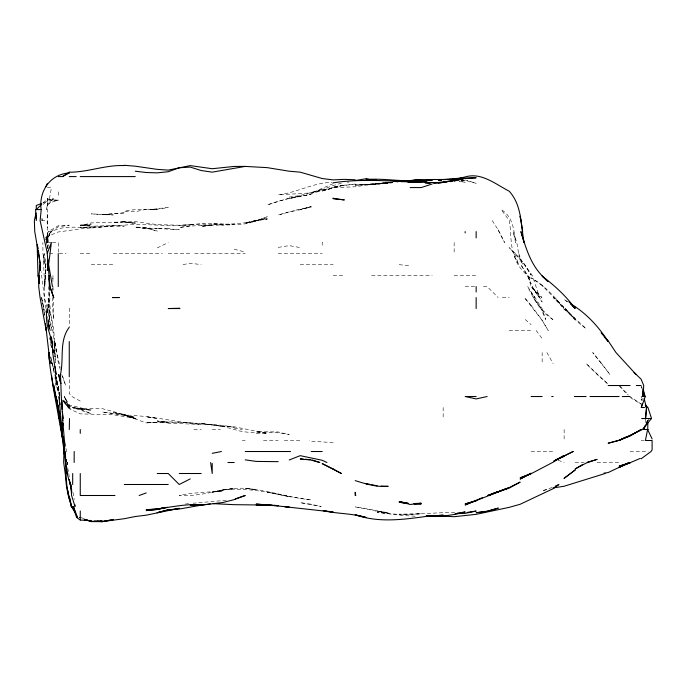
<?xml version="1.0" encoding="UTF-8"?>
<svg xmlns="http://www.w3.org/2000/svg" width="687" height="687" viewBox="0 0 687 687"><rect width="100%" height="100%" fill="white"/><g stroke="black" fill="none" stroke-linecap="round" stroke-linejoin="round"><path stroke-width="0.52" stroke-dasharray="3.44 2.58" d="M48.056 248.565L47.266 231.571L48.76 245.56M52.787 291.554L52.813 287.552M67.051 464.506L67.068 462.506M52.744 297.548L52.633 308.549L53.809 319.541L53.242 297.548M45.565 264.555L44.835 286.556L45.591 264.555L44.329 253.563L45.565 264.555L45.273 275.556M67.223 464.506L67.257 462.506L67.326 464.506M48.528 307.544L48.768 286.556M67.489 464.506L67.584 462.506M46.364 244.563L47.266 237.401L46.33 241.532M46.364 240.544L47.266 234.499L48.442 231.571L58.266 225.757L69.258 225.173L58.266 226.856L50.881 231.571L47.266 239.274L46.673 244.563M48.442 231.571L51.396 231.571L47.266 239.162L46.742 244.624M45.299 238.149C54.376 223.567 76.609 227.792 91.251 227.62L80.259 227.388L113.252 225.825L124.244 226.083L113.252 225.997L80.259 228.9L58.266 231.974L47.266 236.5L45.402 239.943L47.266 236.5L51.396 231.571M646.33 422.745L648.081 420.212M647.034 421.904L649.43 418.52M646.227 422.745L648.15 420.212M47.266 187.577L51.431 187.577L49.541 198.577L53.612 198.577L47.266 205.885L46.347 209.569L47.266 205.293L47.472 198.577L47.163 220.57L47.755 248.565M42.869 203.163L47.266 198.887L58.266 200.595L47.266 199.84L58.266 200.14L47.266 203.67L53.612 198.577M43.032 204.468L47.266 201.274L43.264 202.811M157.237 247.895L168.238 242.563M333.195 183.644L311.194 193.09L322.194 189.432L300.202 195.503L289.201 197.126C308.48 198.388 324.925 186.4 343.191 182.905M322.194 191.063L344.187 184.949L333.195 187.603C315.694 194.533 296.612 193.279 278.209 194.85C296.758 192.746 313.418 182.502 332.19 182.424M552.133 487.504L542.137 490.879L549.136 488.998M333.272 187.577L322.194 190.17L333.195 187.654L355.188 186.778L377.18 183.377L392.174 182.081M300.202 195.709L278.209 201.274L267.209 204.932L287.535 198.577L311.194 194.266L289.201 198.577L300.202 196.053M391.178 182.064L388.181 182.639L392.174 182.287M183.043 264.555L190.23 263.31L201.222 264.555M278.209 247.372L289.201 245.62L300.202 247.569M392.174 182.605L377.18 184.253L355.188 184.64L377.18 184.125L392.174 182.836M190.23 225.851L179.23 227.526L190.23 225.997L223.223 224.847M347.184 182.278L349.185 182.003M226.221 500.273L193.227 503.253M212.223 225.087L201.222 226.478L212.223 225.096L201.222 225.765M388.181 182.441L366.18 185.061L388.181 182.527L366.18 184.674L377.18 184.125L355.188 185.361L377.18 183.377M113.252 225.997L91.251 227.998M190.23 224.855C204.812 222.605 219.574 223.85 234.215 224.64L223.223 225.173L201.222 224.014L179.23 225.534L168.238 225.594L135.245 224.16L124.244 225.181L91.251 226.238L80.259 224.829L91.251 225.508L80.259 225.534L91.251 224.091L80.259 225.843L91.251 222.914L124.244 221.901L135.245 222.811L124.244 222.047L135.245 221.635L157.237 224.615L179.23 225.224L190.23 224.855L179.23 225.267M392.174 182.476L388.181 182.897L392.174 182.69M185.232 504.043L190.23 503.571M256.208 433.677L267.209 433.385L234.215 426.79L223.223 425.983L234.215 427.331L223.223 425.408L201.222 423.785L212.223 424.446L223.223 426.481L234.516 429.512C252.309 435.592 271.313 429.864 289.201 434.648L278.209 431.968L256.208 431.694L267.209 433.385M438.16 180.432L442.162 180.389L440.161 180.338M415.171 516.177C402.462 515.791 389.761 514.082 377.18 512.201C391.676 514.615 406.532 514.872 421.165 513.782L399.173 514.194C418.838 514.752 438.461 512.064 458.16 512.605M461.157 180.346L465.159 180.346L476.151 183.335L465.159 179.951M41.435 220.57L45.866 220.57M51.473 242.563L47.266 242.563L47.266 234.611M52.444 242.563L58.266 242.563L58.266 252.661M322.899 242.563L322.194 242.563L322.194 246.994M49.404 253.563L54.659 253.563M59.237 253.563L66.072 253.563M80.259 253.563L91.251 253.563M113.252 253.563L162.355 253.563M168.238 253.563L190.23 253.563M194.67 253.563L245.216 253.563M278.209 253.563L322.194 253.563M91.251 264.555L113.252 264.555M300.202 264.555L333.195 264.555M333.195 275.556L344.187 275.556M371.59 275.556L432.166 275.556M454.159 275.556L476.151 275.556M465.159 286.556L475.155 286.556M483.416 286.556L487.152 286.556L498.152 297.548M502.386 297.548L509.144 297.548M509.144 330.541L531.137 330.541M193.94 429.512L201.222 429.512M212.223 429.512L220.475 429.512M242.288 440.513L245.216 440.513M263.49 440.513L278.209 440.513M284.324 440.513L300.202 440.513M641.108 440.513L644.105 440.513M531.137 451.514L553.138 451.514M630.116 451.514L648.236 451.514M575.131 462.506L584.122 462.506M597.123 462.506L619.116 462.506M461.157 180.715L465.159 180.827L461.157 180.672M438.16 180.621L442.162 180.87M438.16 180.544L442.162 180.801L438.16 180.363M333.195 442.626L311.194 441.2L309.21 440.513M399.173 264.693L410.173 265.689M124.244 414.948L102.251 411.977L124.244 415.42L135.245 418.52L124.244 414.948L146.237 422.917L157.237 422.445L146.237 422.694C171.896 422.299 197.847 421.724 223.223 426.524C201.377 423.467 179.307 421.414 157.237 421.93L168.238 422.162L157.237 420.933L168.238 423.192L201.222 424.446C182.768 422.934 164.682 418.649 146.237 416.837L157.237 418.52C142.819 414.656 127.559 416.906 113.252 412.269L135.245 417.49L102.251 408.636L80.259 408.413L73.363 407.52L80.259 408.671L73.518 407.52L69.258 405.905L62.946 399.413M459.156 181.265L465.159 182.313L459.156 181.213M234.215 428.027L242.236 429.512M234.215 249.218L245.216 252.138M135.245 418.52L124.244 415.068L136.181 418.52L113.252 414.733L80.259 413.875L69.258 408.756L68.279 407.52L64.458 396.528L69.258 404.987L91.251 410.465L80.259 408.817L91.251 409.624L69.258 408.095L68.159 407.52L62.414 399.911M84.398 518.668L81.461 517.783L83.419 518.616M558.136 460.221L564.13 462.506M80.259 401.079L71.895 396.528L69.258 393.565L69.258 377.567M630.116 397.472L641.108 404.076L630.958 397.129M567.514 301.705L564.13 299.48L567.514 301.919M542.137 285.5L531.137 277.831C553.61 290.154 565.332 314.234 586.123 328.592L564.13 308.549L553.318 297.548L564.13 307.57L575.131 319.24L542.137 285.5L543.494 286.556M575.131 318.485L564.13 309.39L555.139 297.548M525.263 319.541L531.137 324.65M619.846 386.257L628.614 395.059M619.116 385.527L627.532 394.956M62.689 400.452L68.477 407.52L62.938 400.452M536.178 330.541L542.137 338.579M642.285 400.753L641.108 399.061L642.147 400.753M492.244 220.57L498.152 229.862L504.602 242.563L498.152 229.862L499.045 231.571M546.912 352.534L553.138 363.535M69.258 407.52L64.398 396.528L69.258 407.52L69.258 404.987M641.486 386.523L642.251 388.524M61.727 374.527L65.686 385.527L62.079 374.527M59.434 395.695L56.36 385.527L55.115 375.531M518.805 253.563L522.67 264.555L520.145 258.69L532.356 275.556L539.63 297.548L542.137 301.997L532.159 286.556L539.535 297.548L531.137 286.556L541.88 297.548L530.991 286.556L528.105 275.556L531.137 283.783L527.281 275.556L520.815 264.555L527.745 275.556L531.137 279.034C523.434 272 515.327 264.658 514.262 253.563L518.968 264.555C509.325 251.82 511.66 235.435 509.368 220.57L501.115 209.569C513.163 216.603 513.876 230.239 515.628 242.563L513.112 231.571L516.761 242.563L520.145 261.747M45.445 312.37L41.1 297.548M641.418 386.523L642.036 388.524M47.266 246.35L48.064 249.055M60.241 369.529L58.266 362.538L55.054 341.542L56.772 352.534L60.198 367.528M646.072 422.514L645.187 419.517L645.917 422.514M72.985 492.502L74.282 499.501M47.266 307.922L44.329 297.548L41.16 271.554M48.863 308.549C53.998 323.989 55.252 340.374 54.239 356.536L54.093 341.542L55.544 362.53M50.821 344.539L51.611 347.536M47.515 316.578L50.151 330.541L48.133 320.546L48.236 324.539M50.761 356.536L54.179 371.53M50.177 341.542L50.623 343.534M50.847 344.539L51.525 347.536M47.935 319.541L50.297 330.541M44.114 312.542L41.761 297.548L44.981 316.544L44.32 313.547M48.494 325.544L49.078 328.541M59.949 395.557L58.24 385.527L55.372 374.527L57.107 385.527M67.841 468.508L68.391 471.505M47.772 320.546L48.476 324.539M48.107 322.547L48.442 324.539M45.96 308.549L44.303 297.548L44.363 286.556L45.411 275.556L44.621 286.556L43.178 253.563L44.543 264.555L42.972 253.563L42.843 242.563M55.819 375.531L58.266 392.217L55.158 374.527L58.06 385.527L54.848 374.527L55.587 385.527M49.447 337.54L49.747 339.541M68.752 473.506L69.258 476.984M59.666 395.54L58.266 385.716L59.365 395.54M66.081 448.508L66.553 453.506M50.709 360.538L51.113 365.536M48.846 313.547L49.275 319.541L49.859 297.548L49.189 287.552M48.837 309.545L49.464 319.541L52.023 330.541L49.206 319.541L48.932 312.542M49.584 287.552C48.365 312.834 55.595 337.377 55.69 362.53M52.985 286.556L53.105 291.554M564.13 429.512L564.13 440.513M542.137 352.534L542.137 363.646M454.159 242.563L454.159 252.043M443.167 407.52L443.167 418.52M69.258 308.188L69.258 326.54M58.266 191.836L58.266 196.911M47.266 198.887L47.266 204.975M47.266 214.378L47.266 219.6M47.266 220.57L47.266 227.655M52.951 275.556L52.882 281.55L52.951 275.556M47.266 238.526L46.527 240.141L47.266 238.526M267.209 216.783L256.208 220.991L245.216 222.786L267.209 218.191C249.252 223.275 230.806 224.838 212.223 224.014C226.993 223.919 242.099 226.753 256.208 220.699L267.209 216.783M146.237 209.243L135.245 211.733L124.244 211.356C138.74 207.663 153.836 211.192 168.238 207.311L150.839 209.569L157.237 209.389L146.237 209.2M301.164 209.569L289.201 211.94L278.209 214.979L298.072 209.569L311.194 207.036L300.202 209.569L311.194 206.461L301.164 209.569M254.834 220.57L245.216 223.515L256.208 220.57L267.209 219.179L254.834 220.57M223.223 489.762C208.805 493.206 194.146 496.28 179.23 495.499L190.23 493.412L223.223 490.887L212.223 492.09L223.223 490.037L212.223 492.201C226.65 489.333 241.618 486.233 256.208 489.848L245.216 488.354C267.595 489.986 288.866 497.689 311.194 499.896L289.201 496.667L267.209 492.107L289.201 496.632C267.552 491.935 245.465 487.59 223.223 489.814L234.215 488.509L223.223 489.762M344.187 185.215L333.195 186.924L355.188 184.039L344.187 185.215M392.174 182.21L388.181 182.639L392.174 182.201M124.244 221.703L113.252 222.777L124.244 221.901L135.245 223.661L124.244 221.703M124.244 212.893L102.251 214.653L91.251 213.863L113.252 214.954L102.251 214.653L124.244 212.893M388.181 183.214L377.18 183.773L388.181 183.214M157.237 228.711L146.237 228.762L135.245 226.968L157.237 228.711M168.238 228.651L157.237 228.453L179.23 229.793L168.238 228.651M146.237 228.05L135.245 227.457L146.237 228.144L157.237 231.072L146.237 228.05M388.181 512.622L377.18 511.334L355.188 506.886L366.18 508.457L388.181 513.378L377.18 511.119L388.181 512.622M311.194 504.241L300.202 502.652L321.224 506.499L311.194 504.241M80.259 409.212L72.35 407.52L91.251 413.746L80.259 409.212M552.872 319.541C540.643 311.907 533.67 299.163 527.65 286.556L534.812 297.548L531.137 292.791L535.061 297.548L542.026 308.549L545.736 319.541L540.892 308.549L533.516 297.548L542.137 309.751L552.872 319.541M597.819 374.527L586.123 363.535L597.123 374.501L608.124 384.265L597.819 374.527M515.576 253.563L509.144 247.638L524.533 264.555L531.137 275.212L524.765 264.555L515.576 253.563M575.131 319.601L565.349 308.549L575.131 319.541M601.632 363.535L592.735 352.534L609.953 374.527L601.632 363.535M531.137 305.397L524.396 297.548L542.137 320.391L548.252 330.541L541.648 319.541L531.137 305.397M69.172 407.52L62.423 399.662L69.172 407.52M642.465 399.276L641.108 396.528L642.431 399.276M48.545 307.604L47.266 303.843L48.468 307.604M51.224 363.535L50.744 361.534L51.224 363.535M54.101 372.534L52.461 363.535L54.11 372.534M49.181 328.541L48.648 325.544L49.12 328.541M51.645 363.535L50.623 357.532L51.645 363.535M42.139 220.57L41.959 218.569L42.139 220.57M48.708 307.544L48.116 297.548L48.683 307.544"/><path stroke-width="1.03" d="M72.659 484.498L72.719 473.506M74.144 462.506L74.196 451.514M647.721 429.512L647.858 422.514M63.985 451.514L63.668 462.506L65.248 473.506M62.182 401.526L62.156 409.521M41.143 209.569C38.644 191.166 50.237 174.137 69.258 172.952L69.258 172.197C87.893 172.3 105.592 164.76 124.244 165.584M47.266 309.236C44.26 321.507 49.936 332.946 52.573 344.539M644.543 407.52L641.314 407.52L645.282 396.528L642.877 396.528L643.745 385.527L641.108 379.198L634.058 372.431M646.536 407.52L645.548 418.52L646.536 407.52L645.625 405.691M41.229 209.569L40.104 220.57L47.386 253.563M47.266 264.555L47.841 259.557M48.245 264.555L47.266 270.429L48.485 264.555M641.314 407.52L642.156 403.518M36.059 213.107L34.35 220.57L34.745 231.571L40.25 263.559M69.516 418.52L69.258 429.512M648.15 429.512L643.547 429.512L645.007 425.846M45.986 186.598L47.266 183.661M643.547 429.512L646.879 423.098M69.258 327.244C58.884 340.975 64.106 358.88 60.447 374.527C61.203 389.211 61.16 403.939 63.032 418.52L62.354 411.522M645.677 405.39L647.961 407.52L651.525 418.52L642.388 429.512L619.116 440.513L625.531 437.147M41.263 203.584L36.265 205.507L36.265 209.569L41.4 204.589M641.108 458.787L651.078 451.514L652.109 449.813L652.109 440.513L645.402 440.513L647.618 429.512L652.109 438.95M58.266 176.585L62.5 176.585L69.258 172.197M582.456 464.678L575.131 468.955L586.123 463.098L597.123 459.363L587.205 462.222M531.137 473.137L520.145 479.079L531.137 473.506M554.048 460.977L573.113 451.514L554.048 460.977L564.13 455.438L553.138 462.188L531.558 473.506L520.145 477.877L530.227 473.867M62.5 176.585L69.258 172.952M190.23 478.891L179.23 484.498L168.238 473.506L157.237 473.506M482.394 497.663L465.159 504.962L509.144 487.572L498.152 491.909M555.062 486.276L558.917 484.498L553.138 488.68L520.145 504.284L509.144 507.367L476.151 514.34L454.159 516.71L433.162 515.576M510.123 487.126L520.145 482.094L509.144 488.131L487.615 495.499L498.152 491.883M498.152 491.591L488.612 495.499L498.152 491.626L491.153 494.005M640.198 458.427L619.116 467.375L629.352 462.506L608.124 472.57L604.045 473.103M555.886 459.723L564.13 456.443M289.201 459.989L300.202 455.661L322.194 460.273L326.926 462.506M499.148 491.222L506.147 488.663M139.143 495.499L146.237 492.931M235.22 498.865L245.216 495.499L234.215 499.604L223.223 502.446L201.222 505.177L179.23 509.05L169.234 509.917L179.23 508.311L146.237 515.19L135.245 516.521L124.244 518.719L102.251 521.605L91.251 521.622L86.356 519.741M629.112 462.84L619.116 466.138L630.116 463.029M432.166 183.987L421.165 187.577L410.173 187.577M605.135 473.506L564.13 486.241L553.138 487.925M454.159 181.128L465.159 178.328L476.151 177.796L466.155 178.276M157.237 509.445L165.232 507.453L157.237 509.436L146.237 510.596L157.237 509.445L167.233 507.341L157.237 509.084L146.237 509.668C164.743 509.144 182.562 503.356 201.222 504.851L190.23 504.919L201.222 505.177L205.224 504.627M487.152 396.528L476.151 398.924L465.159 396.528L476.151 396.528M212.223 453.334L221.463 451.514M393.179 181.677L399.173 180.526L410.173 180.879L408.172 180.999M355.188 179.762L344.187 179.367L333.195 179.9L322.194 178.534L300.202 172.162L289.201 171.209L267.209 167.637L245.216 166.409L212.223 172.154L201.222 170.539L190.23 167.087L179.23 167.765L168.238 171.741L157.237 172.849L146.237 172.514L135.245 171.226M463.158 177.993L454.159 179.556L465.159 176.945C481.355 172.033 495.542 184.202 509.144 191.149C521.974 205.138 520.815 225.078 524.069 242.563L520.909 231.571C525.649 247.191 530.27 263.464 541.931 275.556L548.003 281.55M356.184 180.38L366.18 178.723L370.181 179.676M458.16 513.103L465.159 511.961L454.159 514.494L443.167 516.16L433.162 515.705M467.16 512.433L476.151 511.051L465.159 513.361L455.163 513.721M443.167 182.235L465.159 178.259L454.159 180.664L433.162 183.111M207.225 504.335L210.222 503.914M333.195 182.819C369.64 177.272 406.515 183.249 443.167 182.424L438.16 183.111M444.163 182.441L447.16 182.046M450.157 181.66L452.158 181.394M463.158 177.899L443.167 179.599L454.159 179.376L432.166 179.53L416.167 181.737M423.166 181.291L418.168 181.737L432.166 179.693L421.165 181.248L401.174 181.703M425.167 181.059L427.168 180.827M397.172 181.66L399.173 181.445L396.176 181.72M406.172 181.059L421.165 179.573L432.166 179.754M404.171 181.067L421.165 179.573C402.771 182.768 384.557 177.744 366.18 179.659M415.171 182.364L421.165 181.9L411.17 182.39M427.168 180.526L421.165 180.87L427.168 180.672M430.165 180.355L432.166 180.243M434.167 183.085L441.166 182.69M414.167 503.562L421.165 503.202L410.173 504.49L399.173 501.467L408.172 503.348L399.173 502.283L408.172 503.494M426.163 515.877L432.166 515.585C406.73 519.106 380.091 523.546 355.188 514.795L366.18 517.491C352.165 513.318 337.394 513.85 323.191 510.733M439.165 515.336L443.167 515.156L432.166 516.461L426.163 516.272M278.209 461.664L256.208 461.415L245.216 459.843M245.216 166.409L234.215 166.434L212.223 168.719L190.23 165.61L168.238 170.127L157.237 169.363L135.245 166.194L124.244 165.284M69.258 176.585L76.188 176.585M80.259 176.585L135.245 176.585M333.195 198.577L344.187 199.9L333.195 198.577L333.195 198.011L333.367 198.577M36.265 209.569L40.189 209.569M608.124 385.527L630.116 385.527M636.282 385.527L641.108 385.527M531.137 396.528L542.137 396.528M551.67 396.528L553.138 396.528M574.375 396.528L586.123 396.528M590.004 396.528L619.116 396.528M622.319 396.528L630.116 396.528M641.649 418.52L651.525 418.52M245.216 451.514L290.549 451.514M311.194 451.514L322.194 451.514M227.912 462.506L234.215 462.506M179.23 473.506L201.222 473.506M124.244 484.498L168.238 484.498M114.987 495.499L80.259 495.499L80.259 473.506M76.566 517.491L77.459 517.491L73.44 506.499L76.566 517.491L80.259 520.033L91.251 520.703L89.258 520.368M79.357 517.491L80.259 517.491L80.259 510.965M414.167 503.829L421.165 503.932L414.167 503.674M100.25 521.012L102.251 521.038L91.251 521.339L84.252 519.767M376.184 179.608L366.18 179.264L368.18 179.642M381.182 486.044L388.181 486.302C376.82 487.341 365.888 483.931 355.188 480.625M213.219 503.665L234.215 504.67L272.207 505.151M97.253 521.124L102.251 521.442L113.252 519.63L102.251 521.716L94.256 521.107M303.199 459.148L300.202 458.95L311.194 460.092L319.816 462.506L312.156 459.998M305.2 459.285L310.198 459.612M274.207 505.331L278.209 505.684L256.208 504.078L289.201 507.032L285.354 506.671M324.195 510.819L333.195 512.038L284.401 506.688M369.924 484.361L366.18 483.803L368.541 484.498M85.257 519.698L87.258 520.033M371.77 484.704L377.18 485.907M570.897 303.937C586.226 313.255 598.549 326.445 608.124 341.542L604.225 336.828M570.897 304.358L575.131 307.407L568.845 301.773M634.608 373.127L636.102 374.527L615.947 352.534L608.124 340.761L601.125 332.903M548.003 281.661L542.137 276.071C554.418 285.474 566.062 295.917 575.131 308.549L572.194 305.612M73.749 509.634L71.139 506.499L69.258 496.254L71.671 506.499C67.781 495.937 65.849 484.721 65.334 473.506M73.93 509.634L71.396 506.499L74.582 510.724M73.097 508.191L71.895 506.499L77.459 517.491M645.222 404.987L646.982 407.52M645.514 405.691L646.398 407.52L644.14 398.52M643.384 391.521L645.282 396.528M58.773 410.328L53.741 385.527L55.389 396.528L58.704 411.65M49.078 354.535L45.514 323.543M39.614 282.555L38 275.556L37.158 244.563M49.198 354.535L48.743 352.534L49.816 363.535L49.275 357.532M71.834 492.502L69.258 479.474L70.246 484.498L67.146 473.506L64.861 451.514L65.591 456.512M64.26 454.511L62.337 436.511M52.452 286.556L48.622 264.555L51.396 242.563L47.266 253.366M38.901 278.553L38.283 275.556L39.099 283.551L39.056 275.556L38.712 286.556L40.061 297.548L46.201 330.541L45.952 327.544M62.603 436.511L62.869 440.513L52.865 385.527L51.568 375.531M57.983 406.524L55.982 396.528L58.043 407.52L56.102 396.528M58.18 407.52L62.216 433.514C59.099 406.283 49.953 379.98 48.829 352.534L49.095 355.531M51.688 338.536L52.573 345.535M520.755 220.57L520.145 216.216L522.678 231.571M65.643 457.508L64.647 451.514L64.441 440.513L64.904 445.511M37.759 246.564L38.077 248.565M38.395 250.566L40.147 264.555L40.121 270.558L40.147 264.555L38.936 275.556L39.039 283.551M643.444 389.529L644.509 396.528M71.105 486.499L70.804 484.498L71.585 495.499L75.02 506.499L74.806 504.498M71.414 488.5L71.714 490.501M59.434 416.554L59.142 414.596L59.434 416.511M210.617 462.506L212.223 473.506L212.223 463.356M58.704 411.504L58.266 408.499L59.022 418.52M62.861 420.521L62.577 418.52L64.93 446.507M63.29 423.518L63.582 425.519M67.893 490.501L69.258 498.393C65.025 483.141 66.768 467.091 64.14 451.514C62.423 433.196 60.353 414.914 59.065 396.528L59.451 399.525M55.037 366.532L56.085 374.527L52.667 352.534L52.221 341.542L52.598 346.54M59.838 402.522L60.095 404.523M50.778 336.536L51.302 341.542L50.847 336.536M61.624 429.512L62.611 440.513L61.985 422.514L62.44 429.512M52.856 349.537L53.122 352.534L52.882 349.537M49.266 278.553L49.868 286.556L53.732 297.548L49.868 286.556L47.266 253.632M35.604 209.569L36.265 218.646M66.596 466.507L66.991 473.506M49.043 275.556L49.464 286.556L49.327 278.553M642.852 389.529L642.877 396.528M476.151 231.571L476.151 237.874M476.151 286.556L476.151 292.009M476.151 297.548L476.151 308.549M465.159 231.571L465.159 232.91M80.259 429.512L80.259 433.377M80.259 518.075L80.259 520.033M69.258 341.542L69.258 376.759M58.266 253.563L58.266 286.556M47.266 308.549L47.266 312.568M36.265 215.323L36.265 220.57M575.131 470.011L564.13 478.298L575.131 470.011M641.108 429.512L630.116 436.005L619.116 440.358L608.124 443.235L618.274 440.513L630.116 435.635L641.108 429.512M498.152 508.131L487.152 511.386L476.151 512.734L487.152 511.18L498.152 508.131M476.151 500.746L465.159 503.914L476.151 500.771M168.238 509.78L157.237 512.691L168.238 509.78M119.134 297.548L112.582 297.548L119.134 297.548M179.23 308.257L168.238 308.549L179.968 308.549L179.23 308.257M267.209 504.705L256.208 504.808L267.209 504.765M355.686 495.499L355.188 495.499L355.188 492.347L355.686 495.499M410.173 182.373L408.172 182.321L410.173 182.373M430.165 183.085L425.167 182.811L430.165 183.077M333.195 469.006L322.194 463.605L341.37 473.506L333.195 469.006M60.808 383.526L58.653 374.527L60.791 383.526M62.818 438.512L60.319 424.514L62.766 438.512M66.313 461.509L65.978 459.509L66.33 461.509M62.912 438.512L62.5 435.515L62.903 438.512M60.147 422.514L59.932 420.521L60.121 422.514"/></g></svg>
